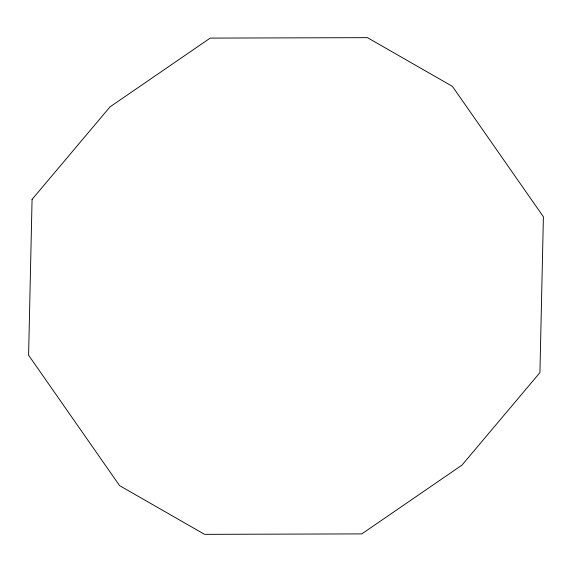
<?xml version="1.0" encoding="UTF-8"?>
<svg xmlns="http://www.w3.org/2000/svg" width="572" height="572" viewBox="0 0 572 572"><rect width="100%" height="100%" fill="white"/><g stroke="black" fill="none" stroke-linecap="round" stroke-linejoin="round"><path stroke-width="0.86" d="M32.075 199.385L28.6 355.212L119.591 485.635L204.561 534.348L361.79 533.898L461.962 465.143L539.925 372.615L543.4 216.788L452.409 86.365L367.438 37.652L210.21 38.102L110.038 106.857L32.075 199.385"/></g></svg>
